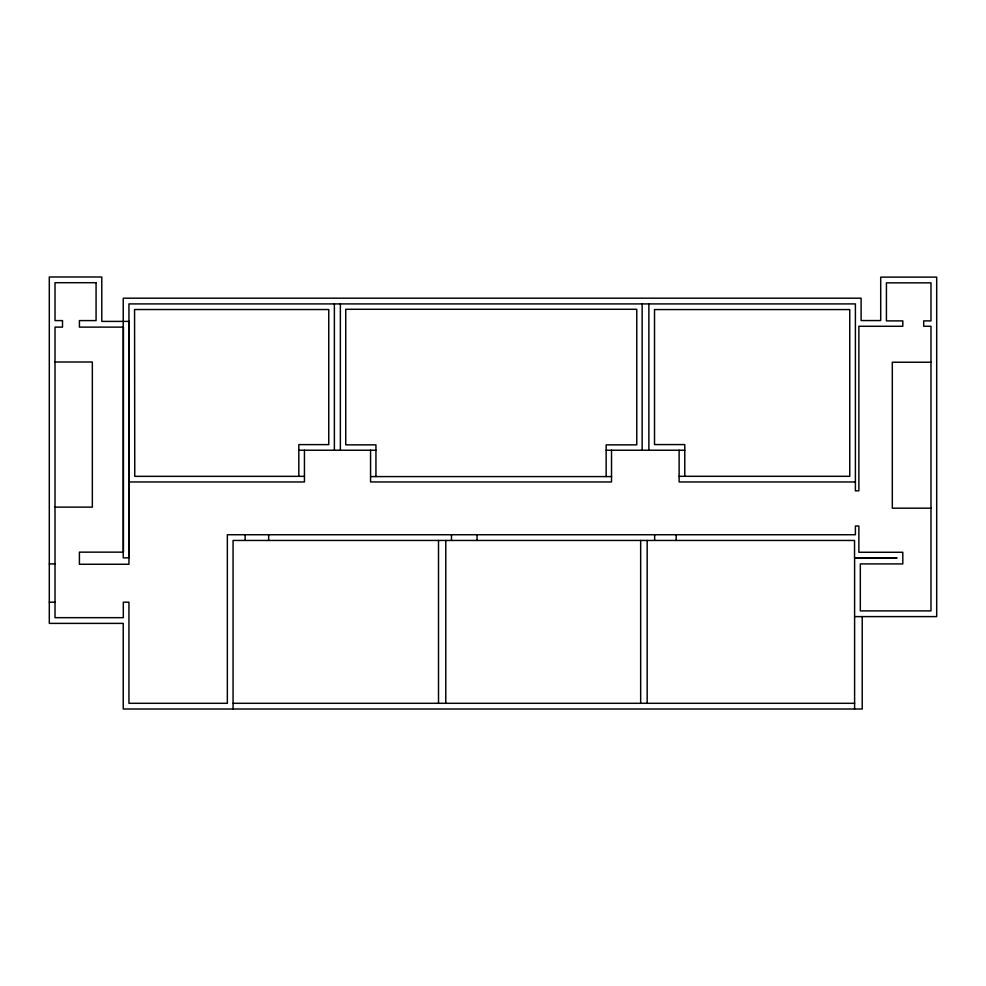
<?xml version="1.0" encoding="UTF-8"?>
<svg xmlns="http://www.w3.org/2000/svg" width="986" height="986" viewBox="0 0 986 986"><rect width="100%" height="100%" fill="white"/><g stroke="black" fill="none" stroke-linecap="round" stroke-linejoin="round"><path stroke-width="1.48" d="M55.019 361.998L92.339 361.998L92.339 507.124L55.019 507.124M930.981 362.232L892.305 362.232L892.305 508.184L930.981 508.184M298.82 450.232L375.937 450.232M606.156 450.232L684.777 450.232M304.44 476.337L134.762 476.337L134.564 309.53L328.757 309.53L328.757 444.612L298.82 444.612L298.82 476.337M679.12 476.3L849.747 476.3L849.747 309.567L654.519 309.567L654.519 444.575L684.777 444.575L684.777 476.3M370.563 476.583L611.53 476.583M129.141 481.957L304.44 481.957L304.44 450.232M855.392 481.957L679.12 481.957L679.12 450.232M49.3 563.918L55.019 563.918M49.3 602.187L55.019 602.187M854.603 616.607L936.7 616.607L936.7 277.128L880.708 277.128L880.708 320.561L861.111 320.561L861.111 298.191L123.238 298.191L123.238 557.866L129.141 557.866L129.141 321.399L101.792 321.399L101.792 276.992L49.3 276.992L49.3 623.386L123.238 623.386L123.238 709.008L862.22 709.008L862.22 616.607M233.066 703.301L854.603 703.301M854.603 709.008L854.603 558.199L897.087 557.99L854.542 557.99L854.542 540.451L233.066 540.451L233.066 709.008M676.186 534.732L676.186 540.451M654.655 534.732L654.655 540.451M648.874 303.91L648.874 450.232M647.173 540.451L647.173 703.301M642.145 303.91L642.145 450.232M640.666 540.451L640.666 703.301M611.53 450.232L611.53 481.957L370.563 481.957L370.563 450.232M606.156 476.583L606.156 444.859L636.771 444.859L636.771 309.284L345.741 309.284L345.741 444.859L375.937 444.859L375.937 476.583M477.039 534.732L477.039 540.451M451.477 534.732L451.477 540.451M445.783 540.451L445.783 703.301M438.511 540.451L438.511 703.301M340.367 303.91L340.367 450.232M334.377 303.91L334.377 450.232M268.648 534.732L268.648 540.451M245.144 534.732L245.144 540.451M96.073 282.699L55.019 282.699L55.019 320.598L62.512 320.598L62.512 327.118L55.019 327.118L55.019 617.667L123.312 617.667L123.312 602.187L128.944 602.187L128.944 703.301L227.347 703.301L227.347 534.732L855.392 534.732L855.392 526.019L858.868 526.019L858.868 552.271L902.806 552.271L902.806 563.918L860.322 563.918L860.322 610.889L930.981 610.889L930.981 326.28L923.685 326.28L923.685 320.894L930.981 320.894L930.981 282.846L886.426 282.846L886.426 320.894L902.806 320.894L902.806 326.28L858.868 326.28L858.868 490.831L855.392 490.831L855.392 303.91L128.944 303.91L128.944 564.263L79.41 564.263L79.41 552.148L123.435 552.148L123.435 327.118L79.41 327.118L79.41 320.598L96.073 320.598L96.073 282.699"/></g></svg>
